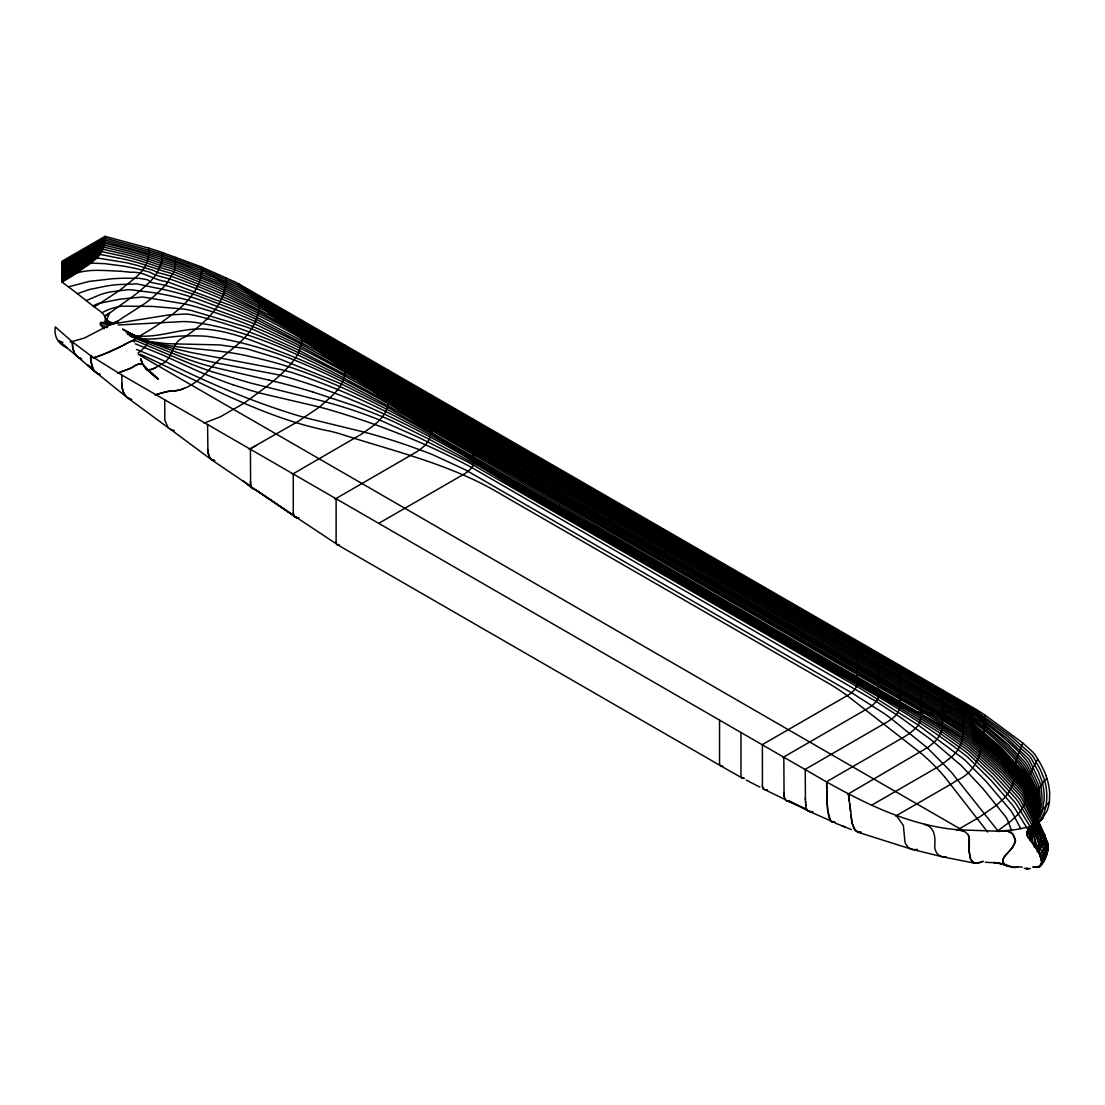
<?xml version="1.0" encoding="UTF-8"?>
<svg xmlns="http://www.w3.org/2000/svg" width="1105" height="1105" viewBox="0 0 1105 1105"><rect width="100%" height="100%" fill="white"/><g stroke="black" fill="none" stroke-linecap="round" stroke-linejoin="round"><path stroke-width="1.5" d="M104.326 322.536L104.533 322.411A7.901 4.558 60 0 0 105.334 320.837C106.508 314.455 99.547 310.975 95.334 307.687A66.259 38.247 60 0 1 92.364 305.422L74.297 291.278A84.643 48.869 60 0 1 72.239 289.703L62.06 282.12L62.06 261.181L105.072 236.346L148.844 248.183L148.816 252.465A28.136 16.244 -60 0 1 148.015 258.487C145.777 271.416 133.898 278.612 124.658 286.402A125.694 72.571 -60 0 1 115.956 292.853L98.221 304.414A131.84 76.121 -60 0 1 94.201 306.858M105.072 236.346C105.707 245.476 101.936 254.495 94.533 260.02A81.369 46.976 -60 0 1 87.254 265.628L74.049 274.841A128.608 74.256 -60 0 1 71.383 276.568L62.06 282.12M942.151 726.04L414.858 420.798C349.553 384.457 281.706 346.031 206.594 336.293A104.284 60.209 0 0 0 186.386 335.989C166.91 335.561 145.266 344.359 127.213 333.821C153.844 342.08 181.04 325.947 208.21 329.414C235.572 332.149 260.752 344.318 286.195 353.89C326.099 369.774 364.167 389.83 401.308 411.295L926.529 714.521L967.483 740.447A123.525 71.314 0 0 1 971.502 743.347L1001.973 770.503L1022.111 791.871A83.207 48.04 0 0 1 1023.893 794.661L1048.01 844.869A25.995 15.014 0 0 1 1048.272 847.217L1048.162 848.474A6.892 3.978 -60 0 1 1047.844 850.339L1046.131 856.555A49.642 28.661 0 0 1 1043.811 860.947L1041.601 863.668A9.379 5.415 60 0 1 1040.261 866.265A12.279 7.086 60 0 1 1038.755 867.052A20.857 12.045 60 0 1 1036.38 867.37A35.733 20.636 60 0 1 1034.156 867.204L1033.147 867.038M148.844 248.183L158.498 251.167A65.112 37.598 0 0 1 160.75 251.954L200.033 266.374L234.964 281.886A66.383 38.316 0 0 1 239.398 284.22L973.132 707.67A130.307 75.237 0 0 1 977.511 710.225L985.163 715.197C983.063 740.115 983.201 768.845 956.35 780.71A90.334 52.156 -60 0 1 950.632 784.343L895.658 816.07M1046.048 848.46L1047.001 845.242A30.788 17.777 0 0 0 1047.126 842.825L1044.998 835.712L1024.888 790.738A77.129 44.532 0 0 0 1023.092 787.948L1002.801 766.621L972.234 739.715A114.727 66.245 0 0 0 968.146 736.869L942.565 720.211A28.979 16.741 -60 0 0 942.62 719.148L942.676 690.252M942.468 721.413L942.095 726.91A29.932 17.279 -60 0 1 942.054 727.573A17.21 9.931 -60 0 1 941.833 729.383A11.34 6.547 -60 0 1 941.35 731.33A11.975 6.906 -60 0 1 939.264 735.806L938.546 736.938A28.495 16.451 -60 0 1 937.233 738.748L936.653 739.494A14.531 8.398 -60 0 1 935.576 740.737L931.805 744.259A67.488 38.965 -60 0 1 928.241 747.132L848.005 794.108M1035.15 824.206L1039.916 821.181A22.528 13.011 0 0 0 1041.172 820.131L1046.918 811.167A102.682 59.283 0 0 0 1049.391 801.788L1049.667 793.335A179.673 103.732 0 0 0 1047.374 779.923L1045.993 775.641M1033.009 867.011A43.261 24.973 60 0 0 1034.156 867.204L1040.358 866.182A9.323 5.387 60 0 0 1041.421 864.4L1041.518 859.939L1039.598 854.11A19.324 11.161 60 0 0 1038.369 851.734L1033.203 844.22M984.072 725.212L984.21 724.203L982.29 722.684L971.488 715.267A112.779 65.112 0 0 0 967.179 712.766L964.03 711.067A77.985 45.029 0 0 1 960.577 709.092M1041.601 863.668A10.277 5.926 60 0 0 1041.725 862.066A11.741 6.782 60 0 0 1041.573 860.298A13.688 7.901 60 0 0 1041.172 858.378L1044.225 854.911A54.628 31.534 0 0 0 1047.098 849.704L1048.106 845.657A28.095 16.23 0 0 0 1047.996 843.267L1024.487 792.644A78.386 45.25 0 0 0 1022.691 789.854L1002.442 768.528L971.903 741.524A118.732 68.551 0 0 0 967.842 738.651L931.391 715.653L387.855 401.847C326.307 368.587 263.308 331.804 192.974 322.108A88.096 50.871 0 0 0 183.444 321.541L118.194 324.994M68.621 286.803L89.091 281.43L112.006 278.792A167.877 96.922 0 0 1 124.561 278.198L139.672 278.363L147.297 279.662A4.71 2.721 0 0 1 148.567 280.518L151.164 282.466L162.214 284.689A77.281 44.614 0 0 1 166.689 285.739L196.317 295.173L237.865 311.196A423.533 244.523 0 0 1 256.236 319.331L316.693 350.672L969.72 728.499A101.439 58.565 0 0 1 972.925 730.654L999.321 753.569L1021.78 777.381A117.365 67.764 0 0 1 1023.879 780.434L1033.976 799.274A95.044 54.877 0 0 1 1035.647 806.83L1034.556 840.339A85.941 49.615 0 0 0 1035.136 843.75L1035.454 846.375L1028.479 837.618A9.517 5.497 60 0 1 1027.263 835.242A4.973 2.873 60 0 1 1026.807 833.28A12.127 7.003 0 0 1 1028.147 832.3L1029.791 831.319A8.978 5.18 0 0 0 1030.937 830.366C1039.529 813.915 1030.647 792.036 1046.96 778.473M292.342 474.266L361.266 434.279A124.23 71.728 -60 0 0 363.103 433.063L372.551 426.268A111.688 64.491 -60 0 0 374.291 424.914L375.741 423.74A27.073 15.622 -60 0 0 379.457 420.259L380.783 418.74A29.434 16.989 -60 0 0 382.454 416.723A17.832 10.29 -60 0 0 384.36 413.947A19.227 11.105 -60 0 0 385.728 411.474A12.473 7.196 -60 0 0 386.695 409.237A15.056 8.688 -60 0 0 387.082 408.021L387.344 407.096L347.467 386.943A511.712 295.436 0 0 0 335.478 381.474L278.35 358.421L246.608 348.71L219.481 344.898L166.993 343.71L149.672 341.583A41.783 24.13 0 0 1 142.835 339.608L141.233 339M1030.288 840.339L1035.123 817.811A237.561 137.158 0 0 0 1035.882 810.863L1035.73 800.075A107.655 62.156 0 0 0 1033.465 791.07L1024.266 773.486A113.801 65.706 0 0 0 1022.222 770.392L1000.122 746.579L972.856 723.347A102.682 59.283 0 0 0 968.463 720.543L280.504 323.074L256.567 310.27L223.472 294.427A303.253 175.087 0 0 0 216.331 291.333L173.098 274.04A77.088 44.504 0 0 0 165.046 271.609L139.244 263.073A262.106 151.33 0 0 0 125.155 259.357L100.003 254.399L62.06 276.291M1049.418 801.788L1039.432 813.487A29.075 16.782 -60 0 0 1037.388 816.719A30.084 17.376 -60 0 0 1035.482 820.311C1028.866 829.689 1035.951 839.62 1037.871 849.22A214.508 123.843 0 0 0 1039.101 853.06L1041.421 860.312M985.163 715.197L1022.747 742.974L1015.923 760.544L1014.418 778.086A21.451 12.39 -60 0 1 1013.644 781.511L1011.393 787.34A27.376 15.802 -60 0 1 1004.39 797.99L996.613 805.131L979.375 817.148A99.671 57.543 -60 0 1 976.64 818.791L956.474 830.435M1040.855 863.64L1040.261 864.801M117.448 322.619L117.655 321.251L115.403 321.969L84.422 338.033L70.237 342.094M1043.7 848.695L1044.929 845.297A27.874 16.092 0 0 0 1045.095 843.626L1036.269 814.91L1025.095 788.942A80.817 46.659 0 0 0 1023.299 786.152L1003.05 764.784L972.524 737.933A107.765 62.212 0 0 0 969.417 735.764L939.139 716.717A89.201 51.507 0 0 0 937.786 715.93L355.63 379.885L296.278 349.028L254.261 329.967A250.089 144.382 0 0 0 245.683 326.735L191.441 310.519A83.552 48.233 0 0 0 183.775 309.082L152.449 306.403L121.73 306.182A29.31 16.92 0 0 0 118.373 306.693L111.812 308.419A47.929 27.666 0 0 0 101.992 312.784M1033.507 824.537L1035.744 819.758L1037.291 811.415A226.373 130.694 0 0 0 1037.733 802.852L1037.098 794.246A128.829 74.38 0 0 0 1035.233 786.719L1026.573 768.348A96.867 55.927 0 0 0 1023.99 764.273C1008.962 746.165 990.936 730.377 971.544 717.076A109.533 63.234 0 0 0 967.276 714.562L963.988 712.766A107.296 61.949 0 0 1 960.922 711.012L263.404 308.06L219.439 285.753A221.732 128.014 0 0 0 210.24 281.803L174.01 267.244A77.516 44.752 0 0 0 166.454 264.965L157.849 262.313A64.642 37.321 0 0 0 155.75 261.471L141.537 256.788A371.612 214.55 0 0 0 127.945 252.907L103.856 247.133L62.06 271.264M1022.747 742.974L1032.843 752.146A66.894 38.62 0 0 1 1034.943 754.729L1037.761 759.038L1028.645 776.111L1027.443 793.514A22.694 13.094 -60 0 1 1026.877 796.967L1026.241 799.329A25.553 14.752 -60 0 1 1020.675 810.821A24.476 14.13 -60 0 1 1018.423 813.846L1011.6 820.573L996.986 831.402M134.423 341.597L134.782 339.622L125.611 343.973M134.23 341.901L134.658 339.622L128.815 342.191M1039.543 865.933L1038.755 867.066M1012.622 847.231L1015.44 840.518L1012.981 834.261L1015.412 839.689M1012.47 847.438L1010.633 849.662M1032.899 826.208L1039.391 817.852A78.994 45.609 0 0 0 1041.905 812.534L1044.142 800.144A187.394 108.193 0 0 0 1043.838 790.531L1043.12 785.766A144.327 83.331 0 0 0 1042.029 781.249L1038.438 771.87L1031.448 758.886A73.869 42.653 0 0 0 1029.377 756.069L1008.092 736.607L977 713.402A124.009 71.59 0 0 0 973.367 711.192L247.009 291.969A206.455 119.202 0 0 0 238.1 287.148L201.718 270.49L162.877 256.263A37.349 21.561 0 0 1 161.468 255.766L160.115 255.255A75.333 43.496 0 0 0 157.656 254.357L104.947 239.785L62.06 264.537M167.394 282.687L174.604 270.421L175.875 257.313M1026.794 833.28A5.47 3.163 60 0 1 1027.001 831.734A10.87 6.271 60 0 1 1027.664 830.421A18.744 10.815 60 0 1 1028.244 829.689L1033.935 823.929M1011.227 848.971L1014.556 844.123A6.644 3.84 -60 0 0 1015.398 840.988L1015.426 839.897M1041.145 865.091L1042.609 863.254A45.664 26.368 0 0 0 1045.026 858.64L1045.744 854.911A20.995 12.114 0 0 0 1045.537 853.295L1042.457 846.637A126.232 72.889 0 0 1 1041.242 843.93L1034.377 826.084A252.935 146.026 0 0 0 1032.526 822.023L1020.426 800.476A120.279 69.449 0 0 0 1018.451 797.589L997.539 774.798L969.845 749.176A149.437 86.273 0 0 0 965.908 746.193L941.819 729.383L910.258 710.17L441.848 439.735C393.905 412.137 344.829 385.797 292.328 367.951A288.847 166.772 0 0 0 251.18 356.805C219.564 348.862 186.635 349.733 154.824 343.227A61.3 35.401 0 0 1 148.111 341.238L125.984 331.914M1010.951 849.303L1009.155 851.292M1010.163 850.187L1008.768 851.734M77.502 293.612L89.491 289.496L106.646 285.988A133.291 76.949 0 0 1 116.647 284.676L136.91 283.861L156.095 287.991A92.06 53.151 0 0 1 163.25 289.372L173.941 291.982A258.929 149.493 0 0 1 190.875 296.914A224.937 129.865 0 0 1 199.135 299.676L236.815 313.779A388.849 224.495 0 0 1 258.197 322.826L293.433 340.147L330.436 360.313L942.676 713.775L969.624 730.281A104.726 60.457 0 0 1 972.814 732.449L999.21 755.323L1021.807 779.025A111.688 64.477 0 0 1 1024.501 782.989L1031.752 795.973L1034.819 803.943A98.193 56.687 0 0 1 1035.717 808.473L1035.288 819.206L1032.54 837.424A80.969 46.742 0 0 0 1032.471 839.662L1032.512 841.596A88.331 50.996 0 0 1 1032.484 843.295L1029.888 839.786A21.948 12.666 60 0 1 1028.465 837.604C1023.658 831.913 1030.661 827.714 1033.935 823.778A32.142 18.55 0 0 0 1035.233 821.858L1038.465 808.929A224.605 129.672 0 0 0 1038.797 800.476L1038.313 793.639A134.202 77.488 0 0 0 1036.186 784.522L1027.54 766.096A91.826 53.012 0 0 0 1024.901 762.049L1008.658 745.005L984.21 724.148M1007.981 852.59C1005.219 855.38 1000.094 860.685 1004.528 864.262A22.293 12.873 -60 0 0 1004.735 864.442L1013.561 867.356A30.388 17.542 -60 0 0 1018.064 866.873M1008.575 851.941L1005.757 855.09A22.197 12.818 -60 0 0 1005.039 855.947L1003.05 859.138A3.453 1.989 -60 0 0 1002.746 860.284L1003.174 862.646L1005.246 864.801A46.603 26.907 -60 0 0 1010.868 866.955A36.092 20.843 -60 0 0 1016.945 867.163M1041.725 862.066L1044.667 858.475A53.151 30.691 0 0 0 1047.001 853.861L1047.057 851.872A22.169 12.804 0 0 0 1046.822 850.215L1043.894 844.11A151.703 87.585 0 0 1 1042.581 841.485L1033.175 819.979L1022.166 799.012A105.086 60.665 0 0 0 1019.639 795.227L998.464 772.588L970.425 747.118A145.653 84.091 0 0 0 966.461 744.162L942.054 727.573L916.321 711.993L387.316 407.193M1041.172 858.378A15.995 9.241 60 0 0 1040.523 856.32A17.929 10.346 60 0 0 1039.667 854.248L1038.41 851.789L1042.554 844.994L1040.827 837.935A139.354 80.458 0 0 1 1039.874 834.178L1036.159 813.28A186.759 107.82 0 0 0 1034.929 808.901L1025.136 787.216A92.917 53.648 0 0 0 1022.622 783.431L1001.13 760.931L972.469 735.999A114.989 66.383 0 0 0 969.306 733.831L942.662 717.131L356.197 378.532C304.621 348.973 251.208 321.9 193.624 306.182A111.785 64.546 0 0 0 184.576 303.903L142.807 296.996L121.55 298.985A306.969 177.228 0 0 0 115.058 300.118L98.276 303.53L92.944 305.892M1028.686 829.233L1032.305 826.581M1041.573 860.298L1044.653 856.693A54.836 31.658 0 0 0 1047.43 851.306L1048.162 848.474A4.724 2.721 -60 0 0 1047.941 846.913M1040.523 856.32L1042.277 854.469A50.554 29.186 0 0 0 1046.034 848.46M1026.697 834.938L1032.83 826.982L1036.366 813.75A226.981 131.039 0 0 0 1036.946 805.048L1036.407 796.318A122.351 70.637 0 0 0 1034.073 787.382L1025.233 769.536A101.84 58.8 0 0 0 1023.216 766.428C1008.782 748.61 991.392 733.085 972.814 719.7A107.903 62.294 0 0 0 967.345 716.358L963.947 714.465A133.553 77.101 0 0 1 961.792 713.236L266.996 311.872A86.3 49.822 0 0 0 265.007 310.726L220.848 288.571A243.694 140.694 0 0 0 211.235 284.427L173.513 269.206A72.529 41.88 0 0 0 165.916 266.968L157.269 264.316A58.786 33.937 0 0 0 155.197 263.473L140.998 258.763A341.735 197.298 0 0 0 127.351 254.896L103.11 249.233L62.06 272.935M1029.694 828.253L1035.44 821.927A46.3 26.727 0 0 0 1036.78 819.675L1039.957 806.249A217.45 125.542 0 0 0 1040.178 797.907L1039.625 791.18A135.68 78.331 0 0 0 1037.885 783.542L1028.783 763.804A80.706 46.603 0 0 0 1026.89 760.889C1012.553 743.858 994.68 730.018 976.82 716.869A108.414 62.598 0 0 0 972.138 713.968L253.459 299.068L219.273 281.761L175.861 264.04A116.066 67.004 0 0 0 167.187 261.263L162.407 259.882A19.752 11.409 0 0 1 160.999 259.413L159.175 258.694A71.632 41.355 0 0 0 156.482 257.658L137.089 251.581A437.677 252.7 0 0 0 128.608 249.191L104.63 243.321L62.06 267.893M1027.65 830.421L1031.987 826.954L1037.236 819.965A63.33 36.562 0 0 0 1039.087 816.374L1041.808 803.335A206.414 119.174 0 0 0 1041.905 795.13L1041.242 788.556A139.147 80.334 0 0 0 1039.391 781.028L1030.067 761.373A77.101 44.518 0 0 0 1028.092 758.5L1007.429 738.665L976.917 715.128A114.561 66.134 0 0 0 973.312 712.905L251.015 295.974A271.871 156.965 0 0 0 243.307 291.706L213.887 277.493L177.325 262.783A155.197 89.602 0 0 0 169.189 260.048L162.684 258.059A25.484 14.71 0 0 1 161.275 257.562L159.424 256.843A72.916 42.101 0 0 0 156.703 255.835L104.823 241.525L62.06 266.222M1038.382 851.72A22.943 13.246 60 0 0 1036.766 849.11L1039.764 846.071A6.644 3.84 0 0 0 1039.985 845.145L1038.244 840.546A59.559 34.393 0 0 1 1037.25 837.41L1036.007 811.692A114.271 65.969 0 0 0 1035.123 807.106L1031.642 797.7L1024.542 784.647A104.146 60.126 0 0 0 1022.608 781.76L1001.296 759.163L972.662 734.217A110.127 63.579 0 0 0 969.472 732.049L942.676 715.446L342.329 368.849L295.159 343.351L257.078 325.05A310.602 179.328 0 0 0 248.68 321.541L195.088 302.218A141.329 81.59 0 0 0 186.289 299.648L180.364 298.143A247.52 142.904 0 0 0 164.217 294.593L155.667 293.032A109.519 63.234 0 0 0 148.167 291.982L141.578 291.209A52.17 30.125 0 0 1 138.899 290.822L131.675 289.841A29.504 17.031 0 0 0 127.793 289.676L109.354 292.107A82.64 47.708 0 0 0 100.431 294.565L86.494 300.477M1035.509 824.358L1035.799 824.109A17.97 10.373 60 0 0 1036.269 823.639L1033.838 825.601M949.14 758.762C957.4 753.03 962.704 743.762 962.911 733.651A145.625 84.077 -60 0 0 963.159 730.833L964.099 702.628M1026.987 831.72L1030.274 829.496A10.967 6.326 0 0 0 1031.531 828.432L1033.81 824.247L1035.634 815.918A230.406 133.028 0 0 0 1036.31 808.915L1035.979 798.252A114.464 66.079 0 0 0 1033.672 789.274L1024.653 771.566A108.124 62.419 0 0 0 1022.622 768.458C1008.313 750.682 991.213 735.018 972.842 721.524A104.188 60.153 0 0 0 968.394 718.733L271.471 316.168L222.202 291.471A266.581 153.913 0 0 0 213.721 287.783L172.781 271.319A72.695 41.962 0 0 0 165.156 269.095L156.579 266.416A49.062 28.329 0 0 0 154.52 265.559L140.266 260.849A305.422 176.33 0 0 0 126.481 257.023L101.922 251.609L62.06 274.62M1035.219 824.606L1033.078 826.098M104.63 315.989L109.616 312.826L107.213 318.268L107.53 321.417L110.224 323.019L116.039 323.406L168.526 314.966L185.737 314.027A30.747 17.749 0 0 1 192.008 314.787C257.12 329.691 317.135 359.995 374.927 392.703L942.537 720.57M998.644 831.72L951.847 772.809A248.791 143.636 0 0 0 948.283 769.011L927.33 747.836L891.597 718.982A240.241 138.705 0 0 0 884.553 713.761L852.77 693.47L465.274 469.777L432.594 454.625L419.748 449.707L418.132 450.826A97.889 56.521 -60 0 1 415.149 452.746L334.87 499.184M1031.02 827.424L1032.816 826.264M141.827 305.463L128.056 314.359A148.968 86.01 -60 0 1 123.359 317.204L113.373 324.29M1032.65 826.374L1035.468 817.203L1035.357 801.871A96.798 55.885 0 0 0 1033.396 794.509L1023.907 777.064A120.127 69.353 0 0 0 1021.835 773.983L999.638 750.115L972.897 726.993A102.143 58.966 0 0 0 968.588 724.189L302.162 338.931C260.766 314.718 216.704 295.394 171.455 279.62A92.419 53.358 0 0 0 163.802 277.383L156.026 275.311A5.939 3.425 0 0 1 154.88 274.758L149.23 271.982L135.376 268.418A179.839 103.829 0 0 0 122.752 266.001L104.865 263.667L90.803 263.059L62.06 279.662M138.028 353.103L140.68 351.072A23.744 13.716 -60 0 0 142.946 348.835C157.545 336.928 129.036 341.652 143.691 333.669C152.283 328.682 160.612 323.254 168.485 317.19C185.06 305.519 202.215 288.944 201.773 267.092M104.906 316.527L117.959 307.01A110.431 63.758 -60 0 1 120.569 305.063L131.937 297.107A120.404 69.518 -60 0 0 147.366 284.192C155.695 276.968 161.938 266.954 162.407 255.725A46.341 26.755 -60 0 0 162.573 252.631M62.06 262.866L105.016 238.058L157.725 252.631A75.706 43.703 0 0 1 160.695 253.68L161.592 254.012A64.352 37.156 0 0 0 163.001 254.523L200.074 268.059L235.103 283.805A135.031 77.958 0 0 1 243.155 288.06L973.436 709.52A134.575 77.695 0 0 1 977.082 711.689L1011.144 736.483L1031.49 754.563A70.25 40.553 0 0 1 1033.479 757.229L1040.192 769.246L1043.976 778.486A154.783 89.367 0 0 1 1045.22 782.851L1045.551 784.343A174.189 100.569 0 0 1 1046.794 798.128L1046.297 803.998A120.597 69.629 0 0 1 1042.554 816.264L1037.664 823.487A4.227 2.445 0 0 1 1036.932 823.888L1035.965 824.261A5.497 3.177 0 0 0 1035.15 824.662M62.06 269.579L104.326 245.172L128.346 251.015A402.013 232.105 0 0 1 141.923 254.896L156.164 259.537A67.364 38.896 0 0 1 158.277 260.352L160.639 261.305A16.382 9.462 0 0 0 162.048 261.775L166.04 262.852A95.955 55.402 0 0 1 175.667 265.822L220.254 284.137L257.272 302.95L957.331 707.117A60.706 35.042 0 0 1 958.491 707.794L960.577 709.092M62.06 277.977L96.812 257.907L126.26 262.714A217.45 125.542 0 0 1 137.78 265.518L153.36 270.435A23.965 13.826 0 0 1 155.059 271.25L156.592 272.065A8.357 4.821 0 0 0 157.863 272.576L164.617 274.358A84.546 48.813 0 0 1 171.758 276.485C213.196 291.72 253.957 309.179 292.162 331.472L968.533 722.366A102.088 58.938 0 0 1 972.87 725.17L999.845 748.361L1021.973 772.215A117.917 68.082 0 0 1 1024.031 775.309L1033.382 792.796A101.37 58.524 0 0 1 1035.385 800.172L1035.399 814.537A253.943 146.62 0 0 1 1034.335 821.498L1031.656 830.78L1028.396 834.247A12.666 7.307 0 0 0 1027.277 835.242M62.06 281.333C78.096 267.106 100.016 270.49 119.589 271.195A168.941 97.53 0 0 1 130.873 272.286C143.802 271.278 153.001 279.662 165.059 281.347A86.701 50.057 0 0 1 169.341 282.521L234.177 306.789A416.834 240.655 0 0 1 251.305 314.483M155.736 367.62L150.929 369.719L147.656 369.899L152.739 369.098L161.206 364.457A30.83 17.791 -60 0 0 162.974 363.352C173.83 357.564 171.496 341.279 184.162 337.426A45.319 26.161 -60 0 0 186.69 335.782C205.751 322.121 226.815 303.405 226.028 277.838M155.446 394.817L167.408 391.598A80.513 46.493 -60 0 1 169.728 391.267C186.179 391.35 200.281 380.065 210.572 368.131A86.37 49.863 -60 0 1 216.994 361.763C229.799 350.036 245.669 340.754 253.777 324.76A29.324 16.934 -60 0 0 255.531 321.085L256.042 319.828A33.703 19.462 -60 0 0 259.288 303.986L259.316 295.726M256.457 445.522L249.136 449.334L297.604 421.737L318.074 408.021A67.405 38.91 -60 0 0 321.638 405.176C330.492 396.875 341.763 389.098 344.277 376.404A25.747 14.862 -60 0 0 345.009 370.12L345.009 345.188M379.36 522.983L463.368 474.487A34.863 20.125 -60 0 0 468.009 471.393A20.401 11.782 -60 0 0 471.697 467.498L472.457 466.517A2.845 1.644 -60 0 0 473.037 465.329L473.175 464.818A12.183 7.031 -60 0 0 473.534 461.669L473.548 419.403M762.491 744.535L847.204 695.625A29.172 16.837 -60 0 0 851.43 692.711A15.304 8.84 -60 0 0 855.16 688.926A7.859 4.544 -60 0 0 856.182 687.213L856.845 685.556A3.508 2.03 -60 0 0 856.983 684.534L856.983 640.776M782.92 757.477L867.273 708.747A58.51 33.785 -60 0 0 871.072 706.302L872.19 705.446A18.053 10.415 -60 0 0 876.155 701.482L900.036 717.09L929.471 738.554A257.368 148.581 0 0 1 934.015 742.284L957.248 762.174A133.277 76.949 0 0 1 961.378 765.641L982.718 788.348L1006.02 817.244A83.8 48.385 0 0 1 1007.511 819.965L1011.752 830.78M804.854 769.55L886.721 722.228A74.601 43.067 -60 0 0 890.713 719.645L891.597 718.982A20.001 11.547 -60 0 0 896.376 714.604A10.373 5.995 -60 0 0 897.951 712.228L898.42 711.413A6.008 3.467 -60 0 0 899.332 709.493A10.263 5.926 -60 0 0 899.802 706.04L899.829 665.514M827.783 781.042L903.821 737.118A66.714 38.523 -60 0 0 909.194 733.582M872.273 804.827L936.474 767.768M125.942 343.793L123.415 345.202M126.84 343.296L127.738 342.785M125.348 344.125L120.998 346.5A147.006 84.878 -60 0 1 115.224 349.36L111.191 351.155M122.641 345.616L104.892 353.766M184.48 388.117L179.811 390.065L173.264 390.99M1034.667 824.454L1032.747 825.407M1034.639 846.126L1040.841 844.8A22.929 13.232 -60 0 1 1041.78 844.883L1046.255 845.601L1047.927 846.927M104.906 321.845L106.84 323.434A12.058 6.962 -60 0 0 107.337 324.221L107.613 324.663A1.713 0.995 -60 0 1 107.558 325.478A5.387 3.108 -60 0 1 107.144 326.61A8.702 5.028 -60 0 1 106.619 327.743M110.514 351.459L103.525 354.318M104.188 354.056L98.607 356.197A101.895 58.827 -60 0 1 93.151 357.979M102.931 354.553L93.897 357.758M118.152 372.951L130.252 368.366A45.374 26.202 -60 0 0 132.117 367.454C135.86 365.064 142.725 360.617 144.769 367.274L157.269 378.573L143.982 365.948M117.904 373.048L124.257 370.686M969.251 851.803L970.342 858.889L973.229 862.743A17.528 10.125 -60 0 0 977.649 862.936L983.367 861.265M982.704 861.499C965.549 869.58 970.052 845.587 968.781 835.988A14.448 8.343 -60 0 0 968.229 834.703L965.121 831.858L958.049 829.8C910.81 825.794 867.425 804.854 826.664 781.967L121.882 375.065L90.914 355.838L72.308 341.846L55.361 326.887C53.814 336.265 57.819 343.696 66.949 347.799L57.957 340.23M124.934 370.451L128.346 369.18A49.628 28.647 -60 0 0 132.117 367.454C135.998 364.622 143.056 360.907 145.004 367.647M155.101 394.941L155.708 394.734M204.038 423.118L220.185 416.889L244.122 403.159C262.493 389.416 282.659 376.335 295.988 357.274A29.766 17.183 -60 0 0 299.345 350.796L302.052 340.934L302.162 320.45M958.049 829.8L998.437 831.222L1014.832 829.758L1028.285 827.079A25.001 14.434 0 0 0 1032.761 825.421M917.412 849.386L914.912 849.648A27.376 15.802 -60 0 1 907.923 847.079L905.672 843.847A21.451 12.39 -60 0 1 904.885 841.333L903.379 825.518L896.556 815.835M861.389 832.383L857.632 832.162L911.473 849.165M812.797 811.83L808.805 811.319A11.865 6.851 -60 0 1 807.41 810.352L807.41 810.352A11.796 6.81 -60 0 1 806.567 809.15A11.52 6.644 -60 0 0 807.161 810.062L807.341 810.283M946.184 856.858L943.739 856.955A25.374 14.641 -60 0 1 935.935 851.458L935.286 849.856A22.694 13.094 -60 0 1 934.706 847.052C935.369 838.184 935.3 826.692 924.388 824.496M169.728 391.267L172.435 391.046M812.617 811.844L811.954 811.899A14.351 8.288 -60 0 1 811.153 811.871L808.805 811.319M860.975 832.438L855.629 830.877L852.038 823.073L854.234 829.082L857.604 832.148M999.887 831.112L998.437 831.222L999.486 831.14M999.694 831.126L1007.028 831.084A30.581 17.652 -60 0 1 1008.313 831.374L1009.031 831.609A29.296 16.92 -60 0 1 1009.362 831.734L1012.912 834.192A29.987 17.307 -60 0 0 1010.992 832.576L1006.807 831.043L1000.329 831.071M985.232 862.245L998.658 863.005L993.505 862.439M766.276 789.895L767.492 789.771A17.514 10.111 -60 0 1 766.842 789.868A14.351 8.288 -60 0 1 766.166 789.895L765.033 789.744L765.876 789.882M338.738 544.737L338.683 544.737A22.155 12.79 -60 0 1 338.31 544.724L338.793 544.737A21.713 12.542 -60 0 0 338.959 544.724M298.088 517.927L298.916 517.9A28.122 16.23 -60 0 1 298.668 517.996L298.088 517.927A13.84 7.997 -60 0 1 296.996 517.831L296.513 517.692A13.122 7.569 -60 0 0 296.996 517.831M1030.274 868.641L1024.294 868.406M743.941 778.252L743.361 778.238A23.454 13.536 -60 0 0 743.568 778.252L743.637 778.252A18.744 10.815 -60 0 0 743.941 778.252A17.058 9.848 -60 0 0 744.217 778.252M102.447 323.13L104.063 323.102A5.663 3.26 0 0 1 105.03 323.157L111.149 324.594M834.897 822.341L833.377 822.244A13.951 8.053 -60 0 1 831.513 821.54L829.22 818.239L827.825 811.263M834.717 822.341L831.526 821.54A13.163 7.597 -60 0 1 830.546 820.642L827.769 810.78M112.821 324.152C108.635 321.403 104.34 322.715 100.403 322.439L100.403 325.105L103.801 326.086A10.691 6.174 0 0 1 105.859 326.334L107.655 326.735M100.403 323.627L102.599 323.82A19.807 11.437 0 0 1 107.627 324.649L109.892 325.34M742.988 778.196L743.223 778.224A20.249 11.685 -60 0 1 742.933 778.196A11.174 6.45 -60 0 1 742.67 778.155M337.605 544.682L338.199 544.724A21.81 12.597 -60 0 1 337.964 544.71A14.807 8.55 -60 0 1 337.674 544.682A7.859 4.53 -60 0 1 337.426 544.654A4.213 2.431 -60 0 1 337.025 544.516A2.638 1.519 -60 0 1 336.749 544.268M993.975 862.494L1000.812 863.834M1019.059 866.886L1021.324 867.08A5.221 3.011 0 0 0 1022.236 867.08M173.596 430.398L174.314 430.536M942.827 856.872L974.237 863.088M62.833 342.343L58.786 340.879L78.538 357.509A33.661 19.434 -60 0 0 81.66 358.78M809.882 811.65L833.957 822.313M253.017 488.714L253.017 488.714A20.235 11.685 -60 0 0 253.915 489.253A17.97 10.373 -60 0 0 255.02 489.667L255.269 489.736A18.025 10.401 -60 0 0 255.821 489.833M268.985 380.12L211.815 366.819A222.561 128.498 0 0 1 183.913 357.84L129.962 336.155M111.094 324.525L107.337 322.701L105.417 318.13M911.97 849.317L942.399 856.789M172.905 430.232L170.916 429.486A30.07 17.362 -60 0 1 168.043 427.428L164.838 420.162L164.728 399.803M312.922 392.013L353.766 405.576A540.29 311.942 0 0 1 363.614 409.209L382.454 416.723A398.242 229.923 0 0 1 394.278 421.917L429.141 439.238L480.634 467.139L858.24 685.183C894.76 705.846 930.272 728.347 963.588 753.872A123.884 71.521 0 0 1 967.621 757.063L990.95 780.254L1012.221 804.716A183.568 105.983 0 0 1 1014.984 808.639L1027.249 828.46M105.168 321.334L112.102 323.254A16.092 9.282 0 0 1 113.635 323.82M233.417 384.899L251.18 390.562A268.032 154.741 0 0 0 262.313 393.656L315.643 406.115A322.895 186.427 0 0 1 326.679 408.961C376.805 423.422 425.743 442.76 471.697 467.512L876.155 701.482M1006.558 865.574L998.188 862.673L1007.553 866.016M133.829 339.857L186.883 362.288A292.701 168.996 0 0 0 211.497 371.529L250.365 382.979L321.804 400.866A388.338 224.204 0 0 1 379.678 419.997L418.905 437.566L467.719 461.931L861.928 689.465L918.186 725.004L961.046 757.022A117.31 67.723 0 0 1 965.093 760.199L986.088 781.373L1010.578 810.297A133.512 77.088 0 0 1 1012.94 813.943L1020.813 828.764M128.083 333.931L176.482 352.177A240.738 138.995 0 0 0 215.889 362.799L276.057 374.346A205.53 118.663 0 0 1 287.535 377.206C352.108 396.281 413.049 425.853 470.965 459.915L894.138 704.23L936.764 730.958L964.223 750.627A135.307 78.11 0 0 1 968.091 753.624L992.842 777.478L1014.459 801.747A169.908 98.096 0 0 1 1017.235 805.669L1030.233 826.72A153.291 88.497 0 0 1 1032.07 830.767L1034.418 833.985L1044.557 834.758A3.591 2.072 -60 0 1 1045.137 836.375L1043.673 841.126L1039.46 848.391A54.214 31.299 -60 0 1 1037.001 851.914M136.468 349.456L156.924 357.785A287.701 166.095 0 0 1 167.131 362.426C209.038 383.352 252.368 401.681 297.19 415.383A308.046 177.85 0 0 0 307.936 418.381L364.401 432.179A442.912 255.711 0 0 1 419.693 449.763M135.321 343.807L162.532 354.898L194.287 369.484A400.397 231.166 0 0 0 233.39 384.941M841.913 825.753L845.242 827.079L835.242 823.101M844.676 826.858L851.306 829.565M140.335 338.089L122.558 329.387M786.456 800.586L806.747 809.468L789.094 801.056L809.316 811.498M764.453 789.509L785.323 799.619M251.305 314.483L308.999 344.484A105.486 60.899 0 0 1 310.671 345.451L968.643 726.026A102.682 59.283 0 0 1 972.911 728.817L999.473 751.856L1021.78 775.696A120.1 69.339 0 0 1 1023.865 778.763L1033.451 796.194A94.616 54.628 0 0 1 1035.592 805.186L1034.943 818.059A293.75 169.604 0 0 1 1033.396 826.305L1031.338 833.294L1029.266 836.485A23.73 13.702 0 0 0 1028.465 837.604M140.114 354.139C202.367 382.592 262.617 418.091 330.561 431.268A333.296 192.422 0 0 1 339.415 433.643C394.388 451.434 452 464.501 501.905 494.778L827.065 682.503M746.22 780.089L759.757 787.05M105.514 319.856L111.039 322.356A20.871 12.045 0 0 1 113 323.392M763.113 788.542L763.168 788.625A4.558 2.638 -60 0 0 763.417 788.887L764.08 789.288M763.804 789.136L763.693 789.081A6.644 3.84 -60 0 1 763.417 788.887A4.544 2.624 -60 0 1 763.168 788.625M742.436 778.1A4.475 2.583 -60 0 1 742.049 777.948L720.667 765.834A13.011 7.514 -60 0 0 722.794 766.138M138.387 354.443L963.505 830.822M337.108 544.558L720.916 765.945M122.696 329.083L138.097 337.66L151.523 342.44A126.011 72.75 0 0 0 161.358 345.616L191.137 352.536L281.292 369.636A188.872 109.05 0 0 1 292.493 372.689C348.116 390.977 400.59 417.704 451.254 446.848L902.288 707.255L940.037 730.46L965.217 748.347A145.515 84.008 0 0 1 969.113 751.331L994.251 774.978L1016.227 799.039A143.374 82.778 0 0 1 1018.99 802.976L1031.614 824.247A180.446 104.174 0 0 1 1033.437 828.294L1040.04 847.521A140.556 81.148 0 0 0 1041.09 850.146L1043.797 857.19L1042.623 862.535A45.706 26.382 0 0 1 1040.261 866.251M942.164 725.833L967.027 742.27A132.103 76.273 0 0 1 971.019 745.198L1001.365 772.547L1021.338 793.984A91.687 52.943 0 0 1 1023.133 796.774L1047.623 847.411A23.896 13.799 0 0 1 1047.885 849.11L1047.844 850.339A9.116 5.263 -60 0 1 1047.057 852.466A12.721 7.348 -60 0 1 1045.744 854.911A25.028 14.448 -60 0 1 1043.838 857.687A51.562 29.766 -60 0 1 1041.449 860.74M336.611 544.047L294.068 515.828A12.514 7.224 -60 0 0 294.427 516.366L296.513 517.692L294.828 516.781M294.068 515.828L251.401 486.904A17.238 9.945 -60 0 1 251.194 486.476L250.932 485.841A8.26 4.765 -60 0 1 250.766 485.344L250.725 485.164A11.699 6.754 -60 0 1 250.614 484.432L250.421 449.279M294.013 515.731L255.628 489.805L296.541 517.706M121.882 383.325A33.454 19.31 -60 0 0 121.992 385.907A34.296 19.807 -60 0 0 123.705 392.855L124.713 394.747A30.346 17.514 -60 0 0 126.799 397.206L131.744 399.637L130.791 399.388A32.211 18.592 -60 0 1 126.799 397.22L125.169 395.397A33.703 19.462 -60 0 1 121.909 383.311L121.882 375.065M96.743 372.993L87.35 364.885L96.743 372.993A34.227 19.766 -60 0 0 100.196 374.471M127.379 397.676L169.024 428.312M170.294 429.154L211.442 459.708L247.161 483.921M95.859 372.344L126.592 397.026M242.976 480.703L252.769 488.534A17.197 9.931 -60 0 1 252.548 488.355L247.506 484.17L252.023 487.844M149.092 371.363L153.029 374.402L145.971 368.904L158.374 379.139L144.714 367.205M77.516 356.818L95.21 371.75M920.327 752.657L846.761 695.307A277.548 160.239 0 0 0 827.12 682.476M248.086 484.501L252.147 487.968M88.248 365.437L95.955 372.413M101.48 325.906L104.008 328.779M76.742 356.169L74.491 353.296A31.686 18.288 -60 0 0 81.121 358.573M239.398 284.22L265.034 309.248A251.001 144.907 60 0 0 272.534 315.837C351.487 375.617 430.743 435.632 514.985 487.899L835.56 672.986C874.773 690.211 918.462 731.344 962.883 704.935A177.587 102.53 60 0 0 965.798 703.609M987.621 832.024L945.037 777.354M1034.888 846.458L1036.766 849.11M1037.761 759.038L1039.515 762.022M741.469 777.257L741.607 777.478A4.323 2.486 -60 0 0 741.814 777.754A3.66 2.113 -60 0 0 742.049 777.948M251.484 487.043L251.401 486.904A22.072 12.735 -60 0 1 251.015 486.048L250.973 485.91M762.947 788.252L762.933 788.224A7.265 4.199 -60 0 1 762.768 787.81A10.111 5.829 -60 0 1 762.63 787.326A11.851 6.837 -60 0 1 762.464 786.373A10.553 6.091 -60 0 1 762.409 785.614L762.395 744.867M968.229 834.703L969.375 839.551L969.237 851.554M741.358 776.995L741.358 776.995A8.315 4.793 -60 0 1 741.027 775.724A6.754 3.895 -60 0 1 740.972 774.978L740.972 732.491M141.896 361.901L140.667 358.918L142.738 364.305L140.542 358.503M785.116 799.329A9.931 5.732 -60 0 1 784.826 798.653L784.937 798.929A8.633 4.986 -60 0 0 785.13 799.316A7.238 4.185 -60 0 0 785.558 799.91A10.691 6.174 -60 0 0 786.166 800.393A17.528 10.125 -60 0 0 786.594 800.655L789.467 801.001A16.05 9.268 -60 0 1 788.5 801.125L787.81 801.097A7.169 4.144 -60 0 1 787.119 800.918L786.815 800.766A18.757 10.829 -60 0 1 786.166 800.393M784.826 798.68L784.743 798.445A20.898 12.072 -60 0 1 784.605 798.017L784.578 797.907A21.658 12.5 -60 0 0 784.757 798.473L784.757 798.487M1034.446 847.286L1029.791 833.75A176.054 101.646 0 0 0 1027.912 829.758M784.357 797.133L784.274 796.802A17.915 10.346 -60 0 1 784.08 795.711L783.818 757.229M784.315 796.967L784.301 796.885A14.862 8.578 -60 0 1 784.136 796.028L784.094 795.835A40.029 23.108 -60 0 1 783.956 794.647L783.915 794.233A23.385 13.509 -60 0 1 783.818 792.506M336.528 543.867A6.906 3.992 -60 0 1 336.403 543.439A10.498 6.064 -60 0 1 336.293 542.942L336.224 542.583A14.241 8.218 -60 0 1 336.141 541.795A12.652 7.307 -60 0 1 336.113 540.994L336.113 498.756M849.635 803.528L850.311 808.418M849.289 801.277L848.46 794.122L852.024 823.004L850.933 815.159M293.447 513.936L293.405 513.535A27.155 15.677 -60 0 1 293.322 512.637A23.523 13.578 -60 0 1 293.267 511.242L293.267 474.017M850.325 808.501L850.629 811.595M827.452 807.313L827.728 810.393M827.659 809.744L827.023 799.592M805.752 804.371L805.531 801.457M805.586 801.968L805.462 800.683M805.6 802.161L805.669 802.948M805.241 769.605L805.435 800.352M805.379 799.55L805.365 799.467A25.429 14.683 -60 0 1 805.324 798.887L805.296 798.128M805.849 805.877L805.766 804.578L805.807 805.31M827.396 806.664L827.244 804.371M827.217 803.749L827.12 801.981M827.092 801.305L826.899 796.484M826.968 798.211L826.996 798.984M826.913 796.746L826.692 787.437M826.885 796.056L826.802 793.003M826.775 791.733L826.747 790.517M207.574 449.459L209.563 457.746L211.69 459.846L214.853 460.661L210.53 458.962L207.947 453.451L207.574 424.541M826.72 789.163L826.664 781.967M826.678 786.843L826.664 783.749M250.421 481.089L250.614 484.432A11.727 6.768 -60 0 0 250.725 485.164L250.766 485.344A7.997 4.613 -60 0 0 250.932 485.841M921.252 677.89L921.252 713.153A27.031 15.608 -60 0 1 921.1 715.667L920.948 716.993A15.125 8.73 -60 0 1 920.769 718.139L920.41 719.811A17.556 10.138 -60 0 1 920.258 720.446A8.495 4.903 -60 0 1 919.54 722.56A15.235 8.799 -60 0 1 918.172 725.004L918.089 725.17A8.149 4.696 -60 0 1 916.57 727.187L915.313 728.471A52.294 30.194 -60 0 1 909.194 733.527M878.406 653.152L878.406 695.639A7.569 4.365 -60 0 1 877.771 698.857M719.548 720.129L719.548 763.873M430.701 394.665L430.701 431.903A24.034 13.882 -60 0 1 430.48 435.108A7.638 4.406 -60 0 1 430.052 437.041A12.169 7.017 -60 0 1 429.154 439.238A13.812 7.984 -60 0 1 427.663 441.765A14.959 8.633 -60 0 1 425.287 444.832M387.855 369.926L387.855 401.75A33.081 19.103 -60 0 1 387.814 403.38L387.758 404.306A30.581 17.652 -60 0 1 387.662 405.314A9.13 5.276 -60 0 1 387.358 407.096M1039.474 762.022A224.315 129.506 0 0 1 1046.062 775.627M1043.341 817.714A26.893 15.525 -60 0 1 1034.639 825.034M1043.728 848.695A45.471 26.258 0 0 1 1039.584 854.11M268.998 380.092A493.327 284.814 0 0 1 312.908 392.013M877.895 698.899A6.948 4.019 -60 0 1 876.141 701.454M425.301 444.873A27.017 15.608 -60 0 1 419.734 449.652M1017.774 866.955A31.368 18.108 -60 0 1 1016.945 867.163M949.126 758.693A94.961 54.822 -60 0 1 936.474 767.906M806.539 809.178A14.213 8.205 -60 0 1 805.89 806.18M762.768 787.81A10.111 5.829 -60 0 1 762.422 785.558M720.709 765.765A4.724 2.721 -60 0 1 719.479 763.928M336.141 541.795A14.213 8.205 -60 0 0 336.224 542.583A12.915 7.459 -60 0 0 336.293 542.942M337.426 544.641A4.006 2.307 -60 0 1 337.025 544.516M293.322 512.637A26.672 15.401 -60 0 0 293.419 513.742A18.053 10.428 -60 0 0 293.488 514.198A7.169 4.144 -60 0 0 293.792 515.358M293.916 515.648A7.776 4.489 -60 0 1 293.474 514.212M294.69 516.657A10.056 5.801 -60 0 1 294.427 516.366M155.695 394.83A120.638 69.656 -60 0 1 169.783 391.101M99.864 374.415A49.09 28.343 -60 0 1 96.632 373.2M141.841 305.56A99.381 57.377 -60 0 0 155.335 295.021L157.283 293.226A71.977 41.562 -60 0 0 167.449 282.797M920.355 752.643A327.108 188.858 0 0 1 945.024 777.354M90.914 355.838C88.69 359.498 97.364 379.056 92.005 366.183A32.004 18.481 -60 0 1 91.466 363.877L90.914 355.838M72.308 341.846L72.723 348.061L74.463 353.227L72.723 348.061L72.308 341.846M1028.299 868.641L1027.388 868.627L1028.299 868.641M1027.457 868.627L1025.923 868.544L1027.457 868.627"/></g></svg>
